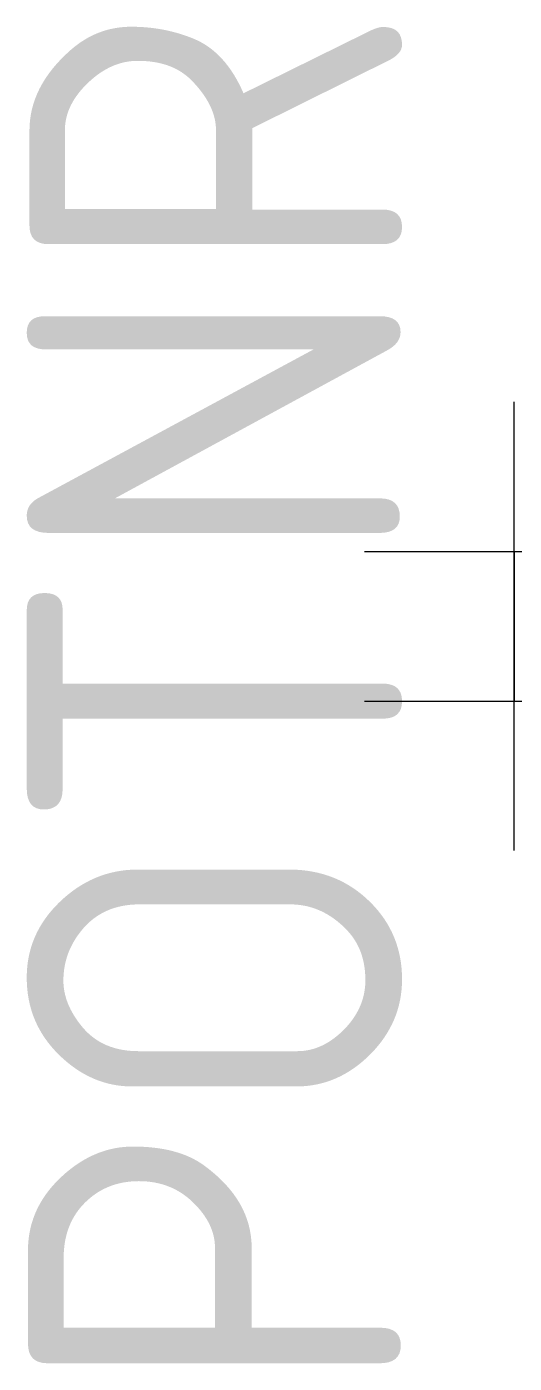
# Model space of a CAD drawing. Extents: x 80.74 to 84, y 148.57 to 157.51.
import ezdxf
from ezdxf.enums import TextEntityAlignment as Align

# ---------------------------------------------------------------- set-up
doc = ezdxf.new("R2010")
doc.units = 0
doc.header["$LTSCALE"] = 0.2
doc.header["$PDMODE"] = 2
doc.header["$PDSIZE"] = -2
doc.linetypes.add('DASHED', pattern=[0])
doc.layers.get('0').update_dxf_attribs({"linetype": 'CONTINUOUS'})
doc.layers.add('C', color=7, linetype='CONTINUOUS')
doc.styles.get("Standard").update_dxf_attribs({"font": 'ISO'})

msp = doc.modelspace()

# ---------------------------------------------------------------- linework, layer by layer
at = {"color": 0, "linetype": 'CONTINUOUS'}
msp.add_line((84, 154), (84, 153), dxfattribs=at)
at = {"layer": 'C', "color": 0, "linetype": 'DASHED'}
for p in [(84, 154), (84, 153)]:
    msp.add_point(p, dxfattribs=at)

# ---------------------------------------------------------------- texts
at = {"color": 0, "linetype": 'CONTINUOUS'}
msp.add_attdef('POTNR', text='   ', height=2.5, rotation=90, dxfattribs=at).set_placement((84, 153), align=Align.BOTTOM_CENTER)

doc.saveas('drawing.dxf')
